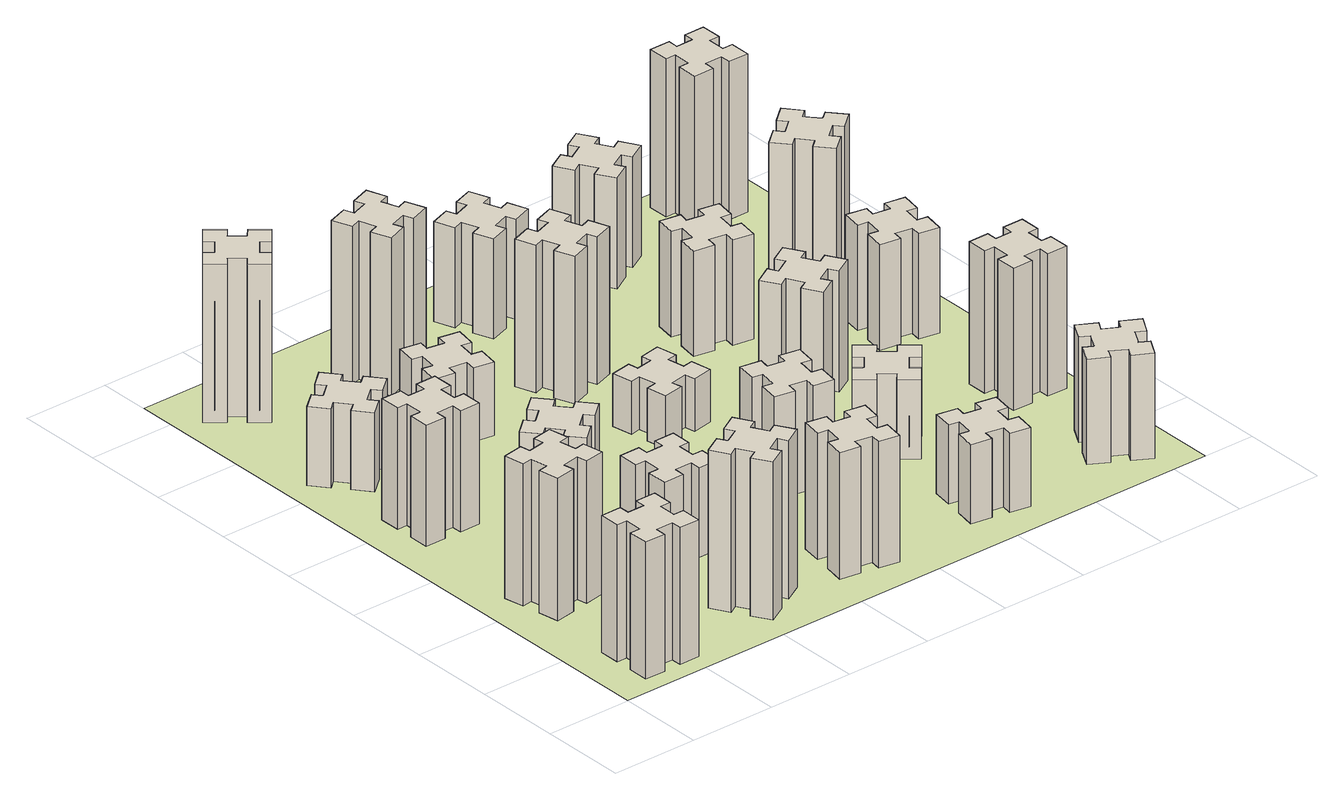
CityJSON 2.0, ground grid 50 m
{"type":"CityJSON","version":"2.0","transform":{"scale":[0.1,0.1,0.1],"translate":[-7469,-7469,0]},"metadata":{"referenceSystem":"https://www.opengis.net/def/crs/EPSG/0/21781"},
"CityObjects":{
"building1":{"type":"Building","attributes":{"class":"1000","function":"1000","usage":"1000","yearOfConstruction":2016,"roofType":"1000","measuredHeight":78,"storeysAboveGround":30,"storeysBelowGround":0},"geometry":[{"type":"Solid","lod":"1","boundaries":[[[[0,1,2,3,4,5,6,7,8,9,10,11,12,13,14,15,16,17,18,19]],[[17,16,20,21]],[[16,15,22,20]],[[15,14,23,22]],[[14,13,24,23]],[[13,12,25,24]],[[12,11,26,25]],[[11,10,27,26]],[[10,9,28,27]],[[9,8,29,28]],[[8,7,30,29]],[[7,6,31,30]],[[6,5,32,31]],[[5,4,33,32]],[[4,3,34,33]],[[3,2,35,34]],[[2,1,36,35]],[[1,0,37,36]],[[0,19,38,37]],[[19,18,39,38]],[[18,17,21,39]],[[24,25,26,27,28,29,30,31,32,33,34,35,36,37,38,39,21,20,22,23]]]]}]},
"building2":{"type":"Building","attributes":{"class":"1000","function":"1000","usage":"1000","yearOfConstruction":2016,"roofType":"1000","measuredHeight":81,"storeysAboveGround":30,"storeysBelowGround":0},"geometry":[{"type":"Solid","lod":"1","boundaries":[[[[40,41,42,43,44,45,46,47,48,49,50,51,52,53,54,55,56,57,58,59]],[[57,56,60,61]],[[56,55,62,60]],[[55,54,63,62]],[[54,53,64,63]],[[53,52,65,64]],[[52,51,66,65]],[[51,50,67,66]],[[50,49,68,67]],[[49,48,69,68]],[[48,47,70,69]],[[47,46,71,70]],[[46,45,72,71]],[[45,44,73,72]],[[44,43,74,73]],[[43,42,75,74]],[[42,41,76,75]],[[41,40,77,76]],[[40,59,78,77]],[[59,58,79,78]],[[58,57,61,79]],[[64,65,66,67,68,69,70,71,72,73,74,75,76,77,78,79,61,60,62,63]]]]}]},
"building3":{"type":"Building","attributes":{"class":"1000","function":"1000","usage":"1000","yearOfConstruction":2016,"roofType":"1000","measuredHeight":69,"storeysAboveGround":30,"storeysBelowGround":0},"geometry":[{"type":"Solid","lod":"1","boundaries":[[[[80,81,82,83,84,85,86,87,88,89,90,91,92,93,94,95,96,97,98,99]],[[97,96,100,101]],[[96,95,102,100]],[[95,94,103,102]],[[94,93,104,103]],[[93,92,105,104]],[[92,91,106,105]],[[91,90,107,106]],[[90,89,108,107]],[[89,88,109,108]],[[88,87,110,109]],[[87,86,111,110]],[[86,85,112,111]],[[85,84,113,112]],[[84,83,114,113]],[[83,82,115,114]],[[82,81,116,115]],[[81,80,117,116]],[[80,99,118,117]],[[99,98,119,118]],[[98,97,101,119]],[[104,105,106,107,108,109,110,111,112,113,114,115,116,117,118,119,101,100,102,103]]]]}]},
"building4":{"type":"Building","attributes":{"class":"1000","function":"1000","usage":"1000","yearOfConstruction":2016,"roofType":"1000","measuredHeight":45,"storeysAboveGround":30,"storeysBelowGround":0},"geometry":[{"type":"Solid","lod":"1","boundaries":[[[[120,121,122,123,124,125,126,127,128,129,130,131,132,133,134,135,136,137,138,139]],[[137,136,140,141]],[[136,135,142,140]],[[135,134,143,142]],[[134,133,144,143]],[[133,132,145,144]],[[132,131,146,145]],[[131,130,147,146]],[[130,129,148,147]],[[129,128,149,148]],[[128,127,150,149]],[[127,126,151,150]],[[126,125,152,151]],[[125,124,153,152]],[[124,123,154,153]],[[123,122,155,154]],[[122,121,156,155]],[[121,120,157,156]],[[120,139,158,157]],[[139,138,159,158]],[[138,137,141,159]],[[144,145,146,147,148,149,150,151,152,153,154,155,156,157,158,159,141,140,142,143]]]]}]},
"building5":{"type":"Building","attributes":{"class":"1000","function":"1000","usage":"1000","yearOfConstruction":2016,"roofType":"1000","measuredHeight":90,"storeysAboveGround":30,"storeysBelowGround":0},"geometry":[{"type":"Solid","lod":"1","boundaries":[[[[160,161,162,163,164,165,166,167,168,169,170,171,172,173,174,175,176,177,178,179]],[[177,176,180,181]],[[176,175,182,180]],[[175,174,183,182]],[[174,173,184,183]],[[173,172,185,184]],[[172,171,186,185]],[[171,170,187,186]],[[170,169,188,187]],[[169,168,189,188]],[[168,167,190,189]],[[167,166,191,190]],[[166,165,192,191]],[[165,164,193,192]],[[164,163,194,193]],[[163,162,195,194]],[[162,161,196,195]],[[161,160,197,196]],[[160,179,198,197]],[[179,178,199,198]],[[178,177,181,199]],[[184,185,186,187,188,189,190,191,192,193,194,195,196,197,198,199,181,180,182,183]]]]}]},
"building6":{"type":"Building","attributes":{"class":"1000","function":"1000","usage":"1000","yearOfConstruction":2016,"roofType":"1000","measuredHeight":90,"storeysAboveGround":30,"storeysBelowGround":0},"geometry":[{"type":"Solid","lod":"1","boundaries":[[[[200,201,202,203,204,205,206,207,208,209,210,211,212,213,214,215,216,217,218,219]],[[217,216,220,221]],[[216,215,222,220]],[[215,214,223,222]],[[214,213,224,223]],[[213,212,225,224]],[[212,211,226,225]],[[211,210,227,226]],[[210,209,228,227]],[[209,208,229,228]],[[208,207,230,229]],[[207,206,231,230]],[[206,205,232,231]],[[205,204,233,232]],[[204,203,234,233]],[[203,202,235,234]],[[202,201,236,235]],[[201,200,237,236]],[[200,219,238,237]],[[219,218,239,238]],[[218,217,221,239]],[[224,225,226,227,228,229,230,231,232,233,234,235,236,237,238,239,221,220,222,223]]]]}]},
"building7":{"type":"Building","attributes":{"class":"1000","function":"1000","usage":"1000","yearOfConstruction":2016,"roofType":"1000","measuredHeight":51,"storeysAboveGround":30,"storeysBelowGround":0},"geometry":[{"type":"Solid","lod":"1","boundaries":[[[[240,241,242,243,244,245,246,247,248,249,250,251,252,253,254,255,256,257,258,259]],[[257,256,260,261]],[[256,255,262,260]],[[255,254,263,262]],[[254,253,264,263]],[[253,252,265,264]],[[252,251,266,265]],[[251,250,267,266]],[[250,249,268,267]],[[249,248,269,268]],[[248,247,270,269]],[[247,246,271,270]],[[246,245,272,271]],[[245,244,273,272]],[[244,243,274,273]],[[243,242,275,274]],[[242,241,276,275]],[[241,240,277,276]],[[240,259,278,277]],[[259,258,279,278]],[[258,257,261,279]],[[264,265,266,267,268,269,270,271,272,273,274,275,276,277,278,279,261,260,262,263]]]]}]},
"building8":{"type":"Building","attributes":{"class":"1000","function":"1000","usage":"1000","yearOfConstruction":2016,"roofType":"1000","measuredHeight":36,"storeysAboveGround":30,"storeysBelowGround":0},"geometry":[{"type":"Solid","lod":"1","boundaries":[[[[280,281,282,283,284,285,286,287,288,289,290,291,292,293,294,295,296,297,298,299]],[[297,296,300,301]],[[296,295,302,300]],[[295,294,303,302]],[[294,293,304,303]],[[293,292,305,304]],[[292,291,306,305]],[[291,290,307,306]],[[290,289,308,307]],[[289,288,309,308]],[[288,287,310,309]],[[287,286,311,310]],[[286,285,312,311]],[[285,284,313,312]],[[284,283,314,313]],[[283,282,315,314]],[[282,281,316,315]],[[281,280,317,316]],[[280,299,318,317]],[[299,298,319,318]],[[298,297,301,319]],[[304,305,306,307,308,309,310,311,312,313,314,315,316,317,318,319,301,300,302,303]]]]}]},
"building9":{"type":"Building","attributes":{"class":"1000","function":"1000","usage":"1000","yearOfConstruction":2016,"roofType":"1000","measuredHeight":42,"storeysAboveGround":30,"storeysBelowGround":0},"geometry":[{"type":"Solid","lod":"1","boundaries":[[[[320,321,322,323,324,325,326,327,328,329,330,331,332,333,334,335,336,337,338,339]],[[337,336,340,341]],[[336,335,342,340]],[[335,334,343,342]],[[334,333,344,343]],[[333,332,345,344]],[[332,331,346,345]],[[331,330,347,346]],[[330,329,348,347]],[[329,328,349,348]],[[328,327,350,349]],[[327,326,351,350]],[[326,325,352,351]],[[325,324,353,352]],[[324,323,354,353]],[[323,322,355,354]],[[322,321,356,355]],[[321,320,357,356]],[[320,339,358,357]],[[339,338,359,358]],[[338,337,341,359]],[[344,345,346,347,348,349,350,351,352,353,354,355,356,357,358,359,341,340,342,343]]]]}]},
"building10":{"type":"Building","attributes":{"class":"1000","function":"1000","usage":"1000","yearOfConstruction":2016,"roofType":"1000","measuredHeight":72,"storeysAboveGround":30,"storeysBelowGround":0},"geometry":[{"type":"Solid","lod":"1","boundaries":[[[[360,361,362,363,364,365,366,367,368,369,370,371,372,373,374,375,376,377,378,379]],[[377,376,380,381]],[[376,375,382,380]],[[375,374,383,382]],[[374,373,384,383]],[[373,372,385,384]],[[372,371,386,385]],[[371,370,387,386]],[[370,369,388,387]],[[369,368,389,388]],[[368,367,390,389]],[[367,366,391,390]],[[366,365,392,391]],[[365,364,393,392]],[[364,363,394,393]],[[363,362,395,394]],[[362,361,396,395]],[[361,360,397,396]],[[360,379,398,397]],[[379,378,399,398]],[[378,377,381,399]],[[384,385,386,387,388,389,390,391,392,393,394,395,396,397,398,399,381,380,382,383]]]]}]},
"building11":{"type":"Building","attributes":{"class":"1000","function":"1000","usage":"1000","yearOfConstruction":2016,"roofType":"1000","measuredHeight":90,"storeysAboveGround":30,"storeysBelowGround":0},"geometry":[{"type":"Solid","lod":"1","boundaries":[[[[400,401,402,403,404,405,406,407,408,409,410,411,412,413,414,415,416,417,418,419]],[[417,416,420,421]],[[416,415,422,420]],[[415,414,423,422]],[[414,413,424,423]],[[413,412,425,424]],[[412,411,426,425]],[[411,410,427,426]],[[410,409,428,427]],[[409,408,429,428]],[[408,407,430,429]],[[407,406,431,430]],[[406,405,432,431]],[[405,404,433,432]],[[404,403,434,433]],[[403,402,435,434]],[[402,401,436,435]],[[401,400,437,436]],[[400,419,438,437]],[[419,418,439,438]],[[418,417,421,439]],[[424,425,426,427,428,429,430,431,432,433,434,435,436,437,438,439,421,420,422,423]]]]}]},
"building12":{"type":"Building","attributes":{"class":"1000","function":"1000","usage":"1000","yearOfConstruction":2016,"roofType":"1000","measuredHeight":63,"storeysAboveGround":30,"storeysBelowGround":0},"geometry":[{"type":"Solid","lod":"1","boundaries":[[[[440,441,442,443,444,445,446,447,448,449,450,451,452,453,454,455,456,457,458,459]],[[457,456,460,461]],[[456,455,462,460]],[[455,454,463,462]],[[454,453,464,463]],[[453,452,465,464]],[[452,451,466,465]],[[451,450,467,466]],[[450,449,468,467]],[[449,448,469,468]],[[448,447,470,469]],[[447,446,471,470]],[[446,445,472,471]],[[445,444,473,472]],[[444,443,474,473]],[[443,442,475,474]],[[442,441,476,475]],[[441,440,477,476]],[[440,459,478,477]],[[459,458,479,478]],[[458,457,461,479]],[[464,465,466,467,468,469,470,471,472,473,474,475,476,477,478,479,461,460,462,463]]]]}]},
"building13":{"type":"Building","attributes":{"class":"1000","function":"1000","usage":"1000","yearOfConstruction":2016,"roofType":"1000","measuredHeight":30,"storeysAboveGround":30,"storeysBelowGround":0},"geometry":[{"type":"Solid","lod":"1","boundaries":[[[[480,481,482,483,484,485,486,487,488,489,490,491,492,493,494,495,496,497,498,499]],[[497,496,500,501]],[[496,495,502,500]],[[495,494,503,502]],[[494,493,504,503]],[[493,492,505,504]],[[492,491,506,505]],[[491,490,507,506]],[[490,489,508,507]],[[489,488,509,508]],[[488,487,510,509]],[[487,486,511,510]],[[486,485,512,511]],[[485,484,513,512]],[[484,483,514,513]],[[483,482,515,514]],[[482,481,516,515]],[[481,480,517,516]],[[480,499,518,517]],[[499,498,519,518]],[[498,497,501,519]],[[504,505,506,507,508,509,510,511,512,513,514,515,516,517,518,519,501,500,502,503]]]]}]},
"building14":{"type":"Building","attributes":{"class":"1000","function":"1000","usage":"1000","yearOfConstruction":2016,"roofType":"1000","measuredHeight":84,"storeysAboveGround":30,"storeysBelowGround":0},"geometry":[{"type":"Solid","lod":"1","boundaries":[[[[520,521,522,523,524,525,526,527,528,529,530,531,532,533,534,535,536,537,538,539]],[[537,536,540,541]],[[536,535,542,540]],[[535,534,543,542]],[[534,533,544,543]],[[533,532,545,544]],[[532,531,546,545]],[[531,530,547,546]],[[530,529,548,547]],[[529,528,549,548]],[[528,527,550,549]],[[527,526,551,550]],[[526,525,552,551]],[[525,524,553,552]],[[524,523,554,553]],[[523,522,555,554]],[[522,521,556,555]],[[521,520,557,556]],[[520,539,558,557]],[[539,538,559,558]],[[538,537,541,559]],[[544,545,546,547,548,549,550,551,552,553,554,555,556,557,558,559,541,540,542,543]]]]}]},
"building15":{"type":"Building","attributes":{"class":"1000","function":"1000","usage":"1000","yearOfConstruction":2016,"roofType":"1000","measuredHeight":45,"storeysAboveGround":30,"storeysBelowGround":0},"geometry":[{"type":"Solid","lod":"1","boundaries":[[[[560,561,562,563,564,565,566,567,568,569,570,571,572,573,574,575,576,577,578,579]],[[577,576,580,581]],[[576,575,582,580]],[[575,574,583,582]],[[574,573,584,583]],[[573,572,585,584]],[[572,571,586,585]],[[571,570,587,586]],[[570,569,588,587]],[[569,568,589,588]],[[568,567,590,589]],[[567,566,591,590]],[[566,565,592,591]],[[565,564,593,592]],[[564,563,594,593]],[[563,562,595,594]],[[562,561,596,595]],[[561,560,597,596]],[[560,579,598,597]],[[579,578,599,598]],[[578,577,581,599]],[[584,585,586,587,588,589,590,591,592,593,594,595,596,597,598,599,581,580,582,583]]]]}]},
"building16":{"type":"Building","attributes":{"class":"1000","function":"1000","usage":"1000","yearOfConstruction":2016,"roofType":"1000","measuredHeight":57,"storeysAboveGround":30,"storeysBelowGround":0},"geometry":[{"type":"Solid","lod":"1","boundaries":[[[[600,601,602,603,604,605,606,607,608,609,610,611,612,613,614,615,616,617,618,619]],[[617,616,620,621]],[[616,615,622,620]],[[615,614,623,622]],[[614,613,624,623]],[[613,612,625,624]],[[612,611,626,625]],[[611,610,627,626]],[[610,609,628,627]],[[609,608,629,628]],[[608,607,630,629]],[[607,606,631,630]],[[606,605,632,631]],[[605,604,633,632]],[[604,603,634,633]],[[603,602,635,634]],[[602,601,636,635]],[[601,600,637,636]],[[600,619,638,637]],[[619,618,639,638]],[[618,617,621,639]],[[624,625,626,627,628,629,630,631,632,633,634,635,636,637,638,639,621,620,622,623]]]]}]},
"building17":{"type":"Building","attributes":{"class":"1000","function":"1000","usage":"1000","yearOfConstruction":2016,"roofType":"1000","measuredHeight":45,"storeysAboveGround":30,"storeysBelowGround":0},"geometry":[{"type":"Solid","lod":"1","boundaries":[[[[640,641,642,643,644,645,646,647,648,649,650,651,652,653,654,655,656,657,658,659]],[[657,656,660,661]],[[656,655,662,660]],[[655,654,663,662]],[[654,653,664,663]],[[653,652,665,664]],[[652,651,666,665]],[[651,650,667,666]],[[650,649,668,667]],[[649,648,669,668]],[[648,647,670,669]],[[647,646,671,670]],[[646,645,672,671]],[[645,644,673,672]],[[644,643,674,673]],[[643,642,675,674]],[[642,641,676,675]],[[641,640,677,676]],[[640,659,678,677]],[[659,658,679,678]],[[658,657,661,679]],[[664,665,666,667,668,669,670,671,672,673,674,675,676,677,678,679,661,660,662,663]]]]}]},
"building18":{"type":"Building","attributes":{"class":"1000","function":"1000","usage":"1000","yearOfConstruction":2016,"roofType":"1000","measuredHeight":69,"storeysAboveGround":30,"storeysBelowGround":0},"geometry":[{"type":"Solid","lod":"1","boundaries":[[[[680,681,682,683,684,685,686,687,688,689,690,691,692,693,694,695,696,697,698,699]],[[697,696,700,701]],[[696,695,702,700]],[[695,694,703,702]],[[694,693,704,703]],[[693,692,705,704]],[[692,691,706,705]],[[691,690,707,706]],[[690,689,708,707]],[[689,688,709,708]],[[688,687,710,709]],[[687,686,711,710]],[[686,685,712,711]],[[685,684,713,712]],[[684,683,714,713]],[[683,682,715,714]],[[682,681,716,715]],[[681,680,717,716]],[[680,699,718,717]],[[699,698,719,718]],[[698,697,701,719]],[[704,705,706,707,708,709,710,711,712,713,714,715,716,717,718,719,701,700,702,703]]]]}]},
"building19":{"type":"Building","attributes":{"class":"1000","function":"1000","usage":"1000","yearOfConstruction":2016,"roofType":"1000","measuredHeight":60,"storeysAboveGround":30,"storeysBelowGround":0},"geometry":[{"type":"Solid","lod":"1","boundaries":[[[[720,721,722,723,724,725,726,727,728,729,730,731,732,733,734,735,736,737,738,739]],[[737,736,740,741]],[[736,735,742,740]],[[735,734,743,742]],[[734,733,744,743]],[[733,732,745,744]],[[732,731,746,745]],[[731,730,747,746]],[[730,729,748,747]],[[729,728,749,748]],[[728,727,750,749]],[[727,726,751,750]],[[726,725,752,751]],[[725,724,753,752]],[[724,723,754,753]],[[723,722,755,754]],[[722,721,756,755]],[[721,720,757,756]],[[720,739,758,757]],[[739,738,759,758]],[[738,737,741,759]],[[744,745,746,747,748,749,750,751,752,753,754,755,756,757,758,759,741,740,742,743]]]]}]},
"building20":{"type":"Building","attributes":{"class":"1000","function":"1000","usage":"1000","yearOfConstruction":2016,"roofType":"1000","measuredHeight":60,"storeysAboveGround":30,"storeysBelowGround":0},"geometry":[{"type":"Solid","lod":"1","boundaries":[[[[760,761,762,763,764,765,766,767,768,769,770,771,772,773,774,775,776,777,778,779]],[[777,776,780,781]],[[776,775,782,780]],[[775,774,783,782]],[[774,773,784,783]],[[773,772,785,784]],[[772,771,786,785]],[[771,770,787,786]],[[770,769,788,787]],[[769,768,789,788]],[[768,767,790,789]],[[767,766,791,790]],[[766,765,792,791]],[[765,764,793,792]],[[764,763,794,793]],[[763,762,795,794]],[[762,761,796,795]],[[761,760,797,796]],[[760,779,798,797]],[[779,778,799,798]],[[778,777,781,799]],[[784,785,786,787,788,789,790,791,792,793,794,795,796,797,798,799,781,780,782,783]]]]}]},
"building21":{"type":"Building","attributes":{"class":"1000","function":"1000","usage":"1000","yearOfConstruction":2016,"roofType":"1000","measuredHeight":63,"storeysAboveGround":30,"storeysBelowGround":0},"geometry":[{"type":"Solid","lod":"1","boundaries":[[[[800,801,802,803,804,805,806,807,808,809,810,811,812,813,814,815,816,817,818,819]],[[817,816,820,821]],[[816,815,822,820]],[[815,814,823,822]],[[814,813,824,823]],[[813,812,825,824]],[[812,811,826,825]],[[811,810,827,826]],[[810,809,828,827]],[[809,808,829,828]],[[808,807,830,829]],[[807,806,831,830]],[[806,805,832,831]],[[805,804,833,832]],[[804,803,834,833]],[[803,802,835,834]],[[802,801,836,835]],[[801,800,837,836]],[[800,819,838,837]],[[819,818,839,838]],[[818,817,821,839]],[[824,825,826,827,828,829,830,831,832,833,834,835,836,837,838,839,821,820,822,823]]]]}]},
"building22":{"type":"Building","attributes":{"class":"1000","function":"1000","usage":"1000","yearOfConstruction":2016,"roofType":"1000","measuredHeight":81,"storeysAboveGround":30,"storeysBelowGround":0},"geometry":[{"type":"Solid","lod":"1","boundaries":[[[[840,841,842,843,844,845,846,847,848,849,850,851,852,853,854,855,856,857,858,859]],[[857,856,860,861]],[[856,855,862,860]],[[855,854,863,862]],[[854,853,864,863]],[[853,852,865,864]],[[852,851,866,865]],[[851,850,867,866]],[[850,849,868,867]],[[849,848,869,868]],[[848,847,870,869]],[[847,846,871,870]],[[846,845,872,871]],[[845,844,873,872]],[[844,843,874,873]],[[843,842,875,874]],[[842,841,876,875]],[[841,840,877,876]],[[840,859,878,877]],[[859,858,879,878]],[[858,857,861,879]],[[864,865,866,867,868,869,870,871,872,873,874,875,876,877,878,879,861,860,862,863]]]]}]},
"building23":{"type":"Building","attributes":{"class":"1000","function":"1000","usage":"1000","yearOfConstruction":2016,"roofType":"1000","measuredHeight":60,"storeysAboveGround":30,"storeysBelowGround":0},"geometry":[{"type":"Solid","lod":"1","boundaries":[[[[880,881,882,883,884,885,886,887,888,889,890,891,892,893,894,895,896,897,898,899]],[[897,896,900,901]],[[896,895,902,900]],[[895,894,903,902]],[[894,893,904,903]],[[893,892,905,904]],[[892,891,906,905]],[[891,890,907,906]],[[890,889,908,907]],[[889,888,909,908]],[[888,887,910,909]],[[887,886,911,910]],[[886,885,912,911]],[[885,884,913,912]],[[884,883,914,913]],[[883,882,915,914]],[[882,881,916,915]],[[881,880,917,916]],[[880,899,918,917]],[[899,898,919,918]],[[898,897,901,919]],[[904,905,906,907,908,909,910,911,912,913,914,915,916,917,918,919,901,900,902,903]]]]}]},
"building24":{"type":"Building","attributes":{"class":"1000","function":"1000","usage":"1000","yearOfConstruction":2016,"roofType":"1000","measuredHeight":84,"storeysAboveGround":30,"storeysBelowGround":0},"geometry":[{"type":"Solid","lod":"1","boundaries":[[[[920,921,922,923,924,925,926,927,928,929,930,931,932,933,934,935,936,937,938,939]],[[937,936,940,941]],[[936,935,942,940]],[[935,934,943,942]],[[934,933,944,943]],[[933,932,945,944]],[[932,931,946,945]],[[931,930,947,946]],[[930,929,948,947]],[[929,928,949,948]],[[928,927,950,949]],[[927,926,951,950]],[[926,925,952,951]],[[925,924,953,952]],[[924,923,954,953]],[[923,922,955,954]],[[922,921,956,955]],[[921,920,957,956]],[[920,939,958,957]],[[939,938,959,958]],[[938,937,941,959]],[[944,945,946,947,948,949,950,951,952,953,954,955,956,957,958,959,941,940,942,943]]]]}]},
"building25":{"type":"Building","attributes":{"class":"1000","function":"1000","usage":"1000","yearOfConstruction":2016,"roofType":"1000","measuredHeight":90,"storeysAboveGround":30,"storeysBelowGround":0},"geometry":[{"type":"Solid","lod":"1","boundaries":[[[[960,961,962,963,964,965,966,967,968,969,970,971,972,973,974,975,976,977,978,979]],[[977,976,980,981]],[[976,975,982,980]],[[975,974,983,982]],[[974,973,984,983]],[[973,972,985,984]],[[972,971,986,985]],[[971,970,987,986]],[[970,969,988,987]],[[969,968,989,988]],[[968,967,990,989]],[[967,966,991,990]],[[966,965,992,991]],[[965,964,993,992]],[[964,963,994,993]],[[963,962,995,994]],[[962,961,996,995]],[[961,960,997,996]],[[960,979,998,997]],[[979,978,999,998]],[[978,977,981,999]],[[984,985,986,987,988,989,990,991,992,993,994,995,996,997,998,999,981,980,982,983]]]]}]},
"landuse1":{"type":"LandUse","attributes":{"name":"plot1","function":"1010"},"geometry":[{"type":"MultiSurface","lod":"1","boundaries":[[[1000,1001,1002,1003]]]}]}
},
"vertices":[
[265,325,0],[265,225,0],[205,225,0],[205,105,0],[325,105,0],[325,165,0],[425,165,0],[425,105,0],[545,105,0],[545,225,0],[485,225,0],[485,325,0],[545,325,0],[545,445,0],[425,445,0],[425,385,0],[325,385,0],[325,445,0],[205,445,0],[205,325,0],[325,385,780],[325,445,780],[425,385,780],[425,445,780],[545,445,780],[545,325,780],[485,325,780],[485,225,780],[545,225,780],[545,105,780],[425,105,780],[425,165,780],[325,165,780],[325,105,780],[205,105,780],[205,225,780],[265,225,780],[265,325,780],[205,325,780],[205,445,780],
[405,1132,0],[307,1115,0],[297,1174,0],[178,1153,0],[199,1035,0],[258,1045,0],[276,947,0],[217,937,0],[237,818,0],[356,839,0],[345,898,0],[444,916,0],[454,857,0],[572,877,0],[551,996,0],[492,985,0],[475,1084,0],[534,1094,0],[513,1212,0],[395,1191,0],[475,1084,810],[534,1094,810],[492,985,810],[551,996,810],[572,877,810],[454,857,810],[444,916,810],[345,898,810],[356,839,810],[237,818,810],[217,937,810],[276,947,810],[258,1045,810],[199,1035,810],[178,1153,810],[297,1174,810],[307,1115,810],[405,1132,810],[395,1191,810],[513,1212,810],
[425,2065,0],[325,2065,0],[325,2125,0],[205,2125,0],[205,2005,0],[265,2005,0],[265,1905,0],[205,1905,0],[205,1785,0],[325,1785,0],[325,1845,0],[425,1845,0],[425,1785,0],[545,1785,0],[545,1905,0],[485,1905,0],[485,2005,0],[545,2005,0],[545,2125,0],[425,2125,0],[485,2005,690],[545,2005,690],[485,1905,690],[545,1905,690],[545,1785,690],[425,1785,690],[425,1845,690],[325,1845,690],[325,1785,690],[205,1785,690],[205,1905,690],[265,1905,690],[265,2005,690],[205,2005,690],[205,2125,690],[325,2125,690],[325,2065,690],[425,2065,690],[425,2125,690],[545,2125,690],
[492,2628,0],[427,2704,0],[473,2743,0],[396,2835,0],[304,2758,0],[343,2712,0],[266,2647,0],[228,2693,0],[136,2616,0],[213,2524,0],[259,2563,0],[323,2486,0],[277,2448,0],[354,2356,0],[446,2433,0],[408,2479,0],[484,2543,0],[523,2497,0],[615,2574,0],[538,2666,0],[484,2543,450],[523,2497,450],[408,2479,450],[446,2433,450],[354,2356,450],[277,2448,450],[323,2486,450],[259,2563,450],[213,2524,450],[136,2616,450],[228,2693,450],[266,2647,450],[343,2712,450],[304,2758,450],[396,2835,450],[473,2743,450],[427,2704,450],[492,2628,450],[538,2666,450],[615,2574,450],
[1127,255,0],[1214,305,0],[1244,253,0],[1348,313,0],[1288,417,0],[1236,387,0],[1186,474,0],[1238,504,0],[1178,608,0],[1074,548,0],[1104,496,0],[1017,446,0],[987,498,0],[883,438,0],[943,334,0],[995,364,0],[1045,277,0],[993,247,0],[1053,143,0],[1157,203,0],[1045,277,900],[993,247,900],[995,364,900],[943,334,900],[883,438,900],[987,498,900],[1017,446,900],[1104,496,900],[1074,548,900],[1178,608,900],[1238,504,900],[1186,474,900],[1236,387,900],[1288,417,900],[1348,313,900],[1244,253,900],[1214,305,900],[1127,255,900],[1157,203,900],[1053,143,900],
[484,3487,0],[408,3552,0],[446,3598,0],[354,3675,0],[277,3583,0],[323,3544,0],[259,3468,0],[213,3506,0],[136,3414,0],[228,3337,0],[266,3383,0],[343,3319,0],[304,3273,0],[396,3196,0],[473,3288,0],[427,3326,0],[492,3403,0],[538,3364,0],[615,3456,0],[523,3533,0],[492,3403,900],[538,3364,900],[427,3326,900],[473,3288,900],[396,3196,900],[304,3273,900],[343,3319,900],[266,3383,900],[228,3337,900],[136,3414,900],[213,3506,900],[259,3468,900],[323,3544,900],[277,3583,900],[354,3675,900],[446,3598,900],[408,3552,900],[484,3487,900],[523,3533,900],[615,3456,900],
[1165,1125,0],[1065,1125,0],[1065,1185,0],[945,1185,0],[945,1065,0],[1005,1065,0],[1005,965,0],[945,965,0],[945,845,0],[1065,845,0],[1065,905,0],[1165,905,0],[1165,845,0],[1285,845,0],[1285,965,0],[1225,965,0],[1225,1065,0],[1285,1065,0],[1285,1185,0],[1165,1185,0],[1225,1065,510],[1285,1065,510],[1225,965,510],[1285,965,510],[1285,845,510],[1165,845,510],[1165,905,510],[1065,905,510],[1065,845,510],[945,845,510],[945,965,510],[1005,965,510],[1005,1065,510],[945,1065,510],[945,1185,510],[1065,1185,510],[1065,1125,510],[1165,1125,510],[1165,1185,510],[1285,1185,510],
[1083,1972,0],[1006,1907,0],[968,1953,0],[876,1876,0],[953,1784,0],[999,1823,0],[1063,1746,0],[1017,1708,0],[1094,1616,0],[1186,1693,0],[1148,1739,0],[1224,1803,0],[1263,1757,0],[1355,1834,0],[1278,1926,0],[1232,1888,0],[1167,1964,0],[1213,2003,0],[1136,2095,0],[1044,2018,0],[1167,1964,360],[1213,2003,360],[1232,1888,360],[1278,1926,360],[1355,1834,360],[1263,1757,360],[1224,1803,360],[1148,1739,360],[1186,1693,360],[1094,1616,360],[1017,1708,360],[1063,1746,360],[999,1823,360],[953,1784,360],[876,1876,360],[968,1953,360],[1006,1907,360],[1083,1972,360],[1044,2018,360],[1136,2095,360],
[1115,2527,0],[1132,2625,0],[1191,2615,0],[1212,2733,0],[1094,2754,0],[1084,2695,0],[985,2712,0],[996,2771,0],[877,2792,0],[857,2674,0],[916,2664,0],[898,2565,0],[839,2576,0],[818,2457,0],[937,2437,0],[947,2496,0],[1045,2478,0],[1035,2419,0],[1153,2398,0],[1174,2517,0],[1045,2478,420],[1035,2419,420],[947,2496,420],[937,2437,420],[818,2457,420],[839,2576,420],[898,2565,420],[916,2664,420],[857,2674,420],[877,2792,420],[996,2771,420],[985,2712,420],[1084,2695,420],[1094,2754,420],[1212,2733,420],[1191,2615,420],[1132,2625,420],[1115,2527,420],[1174,2517,420],[1153,2398,420],
[1855,307,0],[1872,405,0],[1931,395,0],[1952,513,0],[1834,534,0],[1824,475,0],[1725,492,0],[1736,551,0],[1617,572,0],[1597,454,0],[1656,444,0],[1638,345,0],[1579,356,0],[1558,237,0],[1677,217,0],[1687,276,0],[1785,258,0],[1775,199,0],[1893,178,0],[1914,297,0],[1785,258,720],[1775,199,720],[1687,276,720],[1677,217,720],[1558,237,720],[1579,356,720],[1638,345,720],[1656,444,720],[1597,454,720],[1617,572,720],[1736,551,720],[1725,492,720],[1824,475,720],[1834,534,720],[1952,513,720],[1931,395,720],[1872,405,720],[1855,307,720],[1914,297,720],[1893,178,720],
[1125,3356,0],[1031,3322,0],[1010,3378,0],[897,3337,0],[939,3224,0],[995,3245,0],[1029,3151,0],[973,3130,0],[1014,3017,0],[1127,3059,0],[1106,3115,0],[1200,3149,0],[1220,3093,0],[1333,3134,0],[1292,3247,0],[1236,3226,0],[1202,3320,0],[1258,3340,0],[1217,3453,0],[1104,3412,0],[1202,3320,900],[1258,3340,900],[1236,3226,900],[1292,3247,900],[1333,3134,900],[1220,3093,900],[1200,3149,900],[1106,3115,900],[1127,3059,900],[1014,3017,900],[973,3130,900],[1029,3151,900],[995,3245,900],[939,3224,900],[897,3337,900],[1010,3378,900],[1031,3322,900],[1125,3356,900],[1104,3412,900],[1217,3453,900],
[2055,1047,0],[2072,1145,0],[2131,1135,0],[2152,1253,0],[2034,1274,0],[2024,1215,0],[1925,1232,0],[1936,1291,0],[1817,1312,0],[1797,1194,0],[1856,1184,0],[1838,1085,0],[1779,1096,0],[1758,977,0],[1877,957,0],[1887,1016,0],[1985,998,0],[1975,939,0],[2093,918,0],[2114,1037,0],[1985,998,630],[1975,939,630],[1887,1016,630],[1877,957,630],[1758,977,630],[1779,1096,630],[1838,1085,630],[1856,1184,630],[1797,1194,630],[1817,1312,630],[1936,1291,630],[1925,1232,630],[2024,1215,630],[2034,1274,630],[2152,1253,630],[2131,1135,630],[2072,1145,630],[2055,1047,630],[2114,1037,630],[2093,918,630],
[1972,1925,0],[1955,2024,0],[2014,2034,0],[1993,2152,0],[1875,2131,0],[1885,2072,0],[1787,2055,0],[1777,2114,0],[1658,2093,0],[1679,1975,0],[1738,1985,0],[1756,1887,0],[1697,1877,0],[1717,1758,0],[1836,1779,0],[1825,1838,0],[1924,1856,0],[1934,1797,0],[2052,1817,0],[2031,1936,0],[1924,1856,300],[1934,1797,300],[1825,1838,300],[1836,1779,300],[1717,1758,300],[1697,1877,300],[1756,1887,300],[1738,1985,300],[1679,1975,300],[1658,2093,300],[1777,2114,300],[1787,2055,300],[1885,2072,300],[1875,2131,300],[1993,2152,300],[2014,2034,300],[1955,2024,300],[1972,1925,300],[2031,1936,300],[2052,1817,300],
[1876,2586,0],[1842,2680,0],[1898,2700,0],[1857,2813,0],[1744,2772,0],[1765,2716,0],[1671,2682,0],[1650,2738,0],[1537,2697,0],[1579,2584,0],[1635,2605,0],[1669,2511,0],[1613,2490,0],[1654,2377,0],[1767,2419,0],[1746,2475,0],[1840,2509,0],[1860,2453,0],[1973,2494,0],[1932,2607,0],[1840,2509,840],[1860,2453,840],[1746,2475,840],[1767,2419,840],[1654,2377,840],[1613,2490,840],[1669,2511,840],[1635,2605,840],[1579,2584,840],[1537,2697,840],[1650,2738,840],[1671,2682,840],[1765,2716,840],[1744,2772,840],[1857,2813,840],[1898,2700,840],[1842,2680,840],[1876,2586,840],[1932,2607,840],[1973,2494,840],
[2664,475,0],[2565,492,0],[2576,551,0],[2457,572,0],[2437,454,0],[2496,444,0],[2478,345,0],[2419,356,0],[2398,237,0],[2517,217,0],[2527,276,0],[2625,258,0],[2615,199,0],[2733,178,0],[2754,297,0],[2695,307,0],[2712,405,0],[2771,395,0],[2792,513,0],[2674,534,0],[2712,405,450],[2771,395,450],[2695,307,450],[2754,297,450],[2733,178,450],[2615,199,450],[2625,258,450],[2527,276,450],[2517,217,450],[2398,237,450],[2419,356,450],[2478,345,450],[2496,444,450],[2437,454,450],[2457,572,450],[2576,551,450],[2565,492,450],[2664,475,450],[2674,534,450],[2792,513,450],
[1846,3215,0],[1940,3249,0],[1960,3193,0],[2073,3234,0],[2032,3347,0],[1976,3326,0],[1942,3420,0],[1998,3440,0],[1957,3553,0],[1844,3512,0],[1865,3456,0],[1771,3422,0],[1750,3478,0],[1637,3437,0],[1679,3324,0],[1735,3345,0],[1769,3251,0],[1713,3230,0],[1754,3117,0],[1867,3159,0],[1769,3251,570],[1713,3230,570],[1735,3345,570],[1679,3324,570],[1637,3437,570],[1750,3478,570],[1771,3422,570],[1865,3456,570],[1844,3512,570],[1957,3553,570],[1998,3440,570],[1942,3420,570],[1976,3326,570],[2032,3347,570],[2073,3234,570],[1960,3193,570],[1940,3249,570],[1846,3215,570],[1867,3159,570],[1754,3117,570],
[2647,1006,0],[2712,1083,0],[2758,1044,0],[2835,1136,0],[2743,1213,0],[2704,1167,0],[2628,1232,0],[2666,1278,0],[2574,1355,0],[2497,1263,0],[2543,1224,0],[2479,1148,0],[2433,1186,0],[2356,1094,0],[2448,1017,0],[2486,1063,0],[2563,999,0],[2524,953,0],[2616,876,0],[2693,968,0],[2563,999,450],[2524,953,450],[2486,1063,450],[2448,1017,450],[2356,1094,450],[2433,1186,450],[2479,1148,450],[2543,1224,450],[2497,1263,450],[2574,1355,450],[2666,1278,450],[2628,1232,450],[2704,1167,450],[2743,1213,450],[2835,1136,450],[2758,1044,450],[2712,1083,450],[2647,1006,450],[2693,968,450],[2616,876,450],
[2475,1744,0],[2525,1657,0],[2473,1627,0],[2533,1523,0],[2637,1583,0],[2607,1635,0],[2694,1685,0],[2724,1633,0],[2828,1693,0],[2768,1797,0],[2716,1767,0],[2666,1854,0],[2718,1884,0],[2658,1988,0],[2554,1928,0],[2584,1876,0],[2497,1826,0],[2467,1878,0],[2363,1818,0],[2423,1714,0],[2497,1826,690],[2467,1878,690],[2584,1876,690],[2554,1928,690],[2658,1988,690],[2718,1884,690],[2666,1854,690],[2716,1767,690],[2768,1797,690],[2828,1693,690],[2724,1633,690],[2694,1685,690],[2607,1635,690],[2637,1583,690],[2533,1523,690],[2473,1627,690],[2525,1657,690],[2475,1744,690],[2423,1714,690],[2363,1818,690],
[2496,2564,0],[2478,2465,0],[2419,2476,0],[2398,2357,0],[2517,2337,0],[2527,2396,0],[2625,2378,0],[2615,2319,0],[2733,2298,0],[2754,2417,0],[2695,2427,0],[2712,2525,0],[2771,2515,0],[2792,2633,0],[2674,2654,0],[2664,2595,0],[2565,2612,0],[2576,2671,0],[2457,2692,0],[2437,2574,0],[2565,2612,600],[2576,2671,600],[2664,2595,600],[2674,2654,600],[2792,2633,600],[2771,2515,600],[2712,2525,600],[2695,2427,600],[2754,2417,600],[2733,2298,600],[2615,2319,600],[2625,2378,600],[2527,2396,600],[2517,2337,600],[2398,2357,600],[2419,2476,600],[2478,2465,600],[2496,2564,600],[2437,2574,600],[2457,2692,600],
[3365,474,0],[3315,387,0],[3263,417,0],[3203,313,0],[3307,253,0],[3337,305,0],[3424,255,0],[3394,203,0],[3498,143,0],[3558,247,0],[3506,277,0],[3556,364,0],[3608,334,0],[3668,438,0],[3564,498,0],[3534,446,0],[3447,496,0],[3477,548,0],[3373,608,0],[3313,504,0],[3447,496,600],[3477,548,600],[3534,446,600],[3564,498,600],[3668,438,600],[3608,334,600],[3556,364,600],[3506,277,600],[3558,247,600],[3498,143,600],[3394,203,600],[3424,255,600],[3337,305,600],[3307,253,600],[3203,313,600],[3263,417,600],[3315,387,600],[3365,474,600],[3313,504,600],[3373,608,600],
[2716,3347,0],[2666,3434,0],[2718,3464,0],[2658,3568,0],[2554,3508,0],[2584,3456,0],[2497,3406,0],[2467,3458,0],[2363,3398,0],[2423,3294,0],[2475,3324,0],[2525,3237,0],[2473,3207,0],[2533,3103,0],[2637,3163,0],[2607,3215,0],[2694,3265,0],[2724,3213,0],[2828,3273,0],[2768,3377,0],[2694,3265,630],[2724,3213,630],[2607,3215,630],[2637,3163,630],[2533,3103,630],[2473,3207,630],[2525,3237,630],[2475,3324,630],[2423,3294,630],[2363,3398,630],[2467,3458,630],[2497,3406,630],[2584,3456,630],[2554,3508,630],[2658,3568,630],[2718,3464,630],[2666,3434,630],[2716,3347,630],[2768,3377,630],[2828,3273,630],
[3325,1165,0],[3325,1065,0],[3265,1065,0],[3265,945,0],[3385,945,0],[3385,1005,0],[3485,1005,0],[3485,945,0],[3605,945,0],[3605,1065,0],[3545,1065,0],[3545,1165,0],[3605,1165,0],[3605,1285,0],[3485,1285,0],[3485,1225,0],[3385,1225,0],[3385,1285,0],[3265,1285,0],[3265,1165,0],[3385,1225,810],[3385,1285,810],[3485,1225,810],[3485,1285,810],[3605,1285,810],[3605,1165,810],[3545,1165,810],[3545,1065,810],[3605,1065,810],[3605,945,810],[3485,945,810],[3485,1005,810],[3385,1005,810],[3385,945,810],[3265,945,810],[3265,1065,810],[3325,1065,810],[3325,1165,810],[3265,1165,810],[3265,1285,810],
[3267,1856,0],[3365,1838,0],[3355,1779,0],[3473,1758,0],[3494,1877,0],[3435,1887,0],[3452,1985,0],[3511,1975,0],[3532,2093,0],[3414,2114,0],[3404,2055,0],[3305,2072,0],[3316,2131,0],[3197,2152,0],[3177,2034,0],[3236,2024,0],[3218,1925,0],[3159,1936,0],[3138,1817,0],[3257,1797,0],[3218,1925,600],[3159,1936,600],[3236,2024,600],[3177,2034,600],[3197,2152,600],[3316,2131,600],[3305,2072,600],[3404,2055,600],[3414,2114,600],[3532,2093,600],[3511,1975,600],[3452,1985,600],[3435,1887,600],[3494,1877,600],[3473,1758,600],[3355,1779,600],[3365,1838,600],[3267,1856,600],[3257,1797,600],[3138,1817,600],
[3452,2628,0],[3387,2704,0],[3433,2743,0],[3356,2835,0],[3264,2758,0],[3303,2712,0],[3226,2647,0],[3188,2693,0],[3096,2616,0],[3173,2524,0],[3219,2563,0],[3283,2486,0],[3237,2448,0],[3314,2356,0],[3406,2433,0],[3368,2479,0],[3444,2543,0],[3483,2497,0],[3575,2574,0],[3498,2666,0],[3444,2543,840],[3483,2497,840],[3368,2479,840],[3406,2433,840],[3314,2356,840],[3237,2448,840],[3283,2486,840],[3219,2563,840],[3173,2524,840],[3096,2616,840],[3188,2693,840],[3226,2647,840],[3303,2712,840],[3264,2758,840],[3356,2835,840],[3433,2743,840],[3387,2704,840],[3452,2628,840],[3498,2666,840],[3575,2574,840],
[3285,3325,0],[3385,3325,0],[3385,3265,0],[3505,3265,0],[3505,3385,0],[3445,3385,0],[3445,3485,0],[3505,3485,0],[3505,3605,0],[3385,3605,0],[3385,3545,0],[3285,3545,0],[3285,3605,0],[3165,3605,0],[3165,3485,0],[3225,3485,0],[3225,3385,0],[3165,3385,0],[3165,3265,0],[3285,3265,0],[3225,3385,900],[3165,3385,900],[3225,3485,900],[3165,3485,900],[3165,3605,900],[3285,3605,900],[3285,3545,900],[3385,3545,900],[3385,3605,900],[3505,3605,900],[3505,3485,900],[3445,3485,900],[3445,3385,900],[3505,3385,900],[3505,3265,900],[3385,3265,900],[3385,3325,900],[3285,3325,900],[3285,3265,900],[3165,3265,900],
[5,3705,0],[3705,3705,0],[3705,5,0],[5,5,0]
]}
